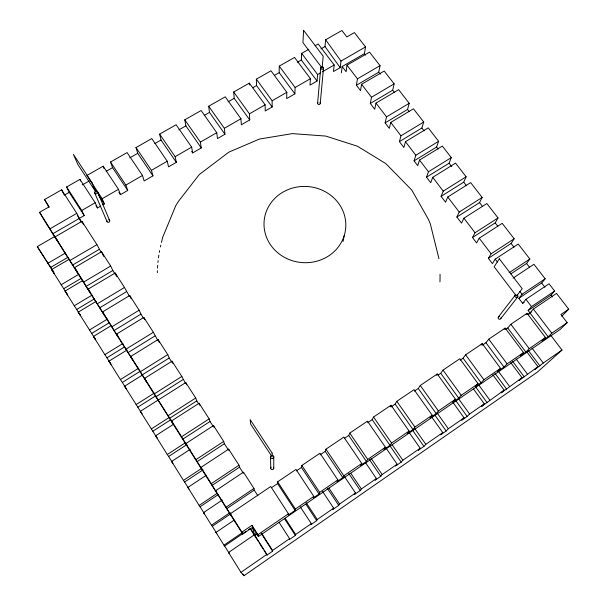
<?xml version="1.0" encoding="UTF-8"?>
<svg xmlns="http://www.w3.org/2000/svg" width="606" height="606" viewBox="0 0 606 606"><rect width="100%" height="100%" fill="white"/><g stroke="black" fill="none" stroke-linecap="round" stroke-linejoin="round"><path stroke-width="0.91" d="M273.745 468.052L273.776 456.81M191.617 151.379L192.678 152.909L201.275 147.94L185.875 125.866L184.785 119.814L201.124 110.527L216.759 132.676L217.463 138.585L224.955 134.259L209.487 112.405L208.691 106.224L225.227 96.824L240.938 118.746L241.34 124.783L249.733 119.935L234.181 98.323L233.696 92.014L249.339 83.12L265.125 104.808L265.223 110.981L272.162 106.974L256.55 85.575L256.346 79.144L270.988 70.819L286.835 92.294L286.668 98.589L294.864 93.854L279.192 72.667L279.26 66.115L294.524 57.441L310.439 78.689L309.984 85.113L317.074 81.022L317.612 74.561L301.674 53.373L308.765 49.344M257.929 495.844L254.24 490.118L253.967 488.444L243.476 472.157L215.713 490.678L230.931 515.115L230.333 513.782L270.723 486.497L288.441 513.782L288.229 515.108L295.084 510.411L277.586 483.58L277.646 481.815L296.001 469.423L313.802 496.397L313.234 497.958L319.021 493.988L319.665 492.375L337.845 479.907L319.968 453.227L301.849 465.469L301.455 467.446L296.41 470.854M294.864 93.854L295.13 87.514L279.26 66.115M317.074 81.022L301.334 60.047L301.674 53.373M317.635 103.058L320.725 67.751M315.067 45.761L318.211 43.973L334.194 65.001L333.459 71.546L340.201 67.652L324.998 46.556L325.627 39.761L341.89 30.512L346.829 36.913L354.412 32.58L365.532 46.942L364.433 53.654L365.57 55.116M320.226 103.558L323.498 68.281M340.201 67.652L341.011 61.07L325.627 39.761M341.36 72.811L342.155 66.524L364.433 53.654M510.85 273.889L526.576 263.481L529.856 259.02L518.251 244.044L495.208 259.133L492.367 263.602L488.36 258.338L511.116 243.468L514.168 238.779L502.215 223.341L479.217 238.203L476.596 242.915L472.491 237.522L495.2 222.879L498.034 217.948L486.868 203.54L463.916 218.183L461.514 223.122L456.879 217.039L479.535 202.609L482.156 197.458L470.642 182.603L447.743 197.018L445.554 202.184L441.115 196.359L463.726 182.148L466.128 176.77L455.56 163.135L432.714 177.346L430.722 182.724L426.51 177.194L449.076 163.188L451.281 157.605L442.327 146.054L419.519 160.082L417.708 165.643L414.072 160.878L436.593 147.038L438.63 141.281L428.245 127.874L405.482 141.706L403.854 147.47L399.407 141.637L421.882 128.002L423.723 122.041L413.459 108.792L390.749 122.427L389.31 128.389L385.121 122.897L407.55 109.451L409.202 103.3L398.642 89.665L375.985 103.103L374.735 109.262L370.304 103.452L392.673 90.196L394.135 83.848L384.204 71.038L361.585 84.264L360.517 90.612L356.426 85.241L378.75 72.182L380.038 65.66L369.554 52.131L347.003 65.168L346.117 71.713L342.155 66.524M356.426 85.241L357.442 78.841L347.003 65.168M343.064 241.453L344.125 235.901A40.928 38.125 5.1 0 0 295.402 187.352A40.928 38.125 5.1 0 0 275.207 250.445A40.928 38.125 5.1 0 0 344.125 235.901M370.304 103.452L371.501 97.233L361.585 84.264M295.084 510.411L295.387 509.017L313.802 496.397M161.476 242.506L162.635 237.446L175.838 205.517L178.414 201.434L199.185 174.634L228.833 152.159L259.398 139.062L292.365 133.615L325.748 136.07L357.532 146.251L385.81 163.605L411.747 190.011L428.419 219.349L430.29 223.728L438.956 258.717M385.121 122.897L386.507 116.875L409.202 103.3M279.071 522.357L289.585 538.666L289.373 539.575L295.357 535.431L295.645 534.469L311.287 523.637L300.22 506.722M399.407 141.637L400.983 135.812L423.723 122.041M414.072 160.878L415.837 155.257L438.63 141.281M320.066 454.864L325.217 451.379L325.937 449.197L343.837 437.108L361.782 463.492L360.562 465.491L366.433 461.461L367.728 459.416L385.454 447.258L367.441 421.155L349.768 433.101L348.723 435.494L344.337 438.456M426.51 177.194L428.442 171.756L451.281 157.605M441.115 196.359L443.244 191.125L466.128 176.77M311.287 523.637L310.795 524.743L316.703 520.645L317.271 519.493L333.648 508.154L322.543 491.413M456.879 217.039L459.219 212.039L482.156 197.458M337.845 479.907L336.951 481.687L342.86 477.634L343.829 475.801L361.782 463.492M367.668 422.685L372.19 419.625L373.546 417.034L391.006 405.24L409.08 431.055L407.24 433.464L412.981 429.525L414.905 427.063L432.192 415.208L414.049 389.673L396.809 401.316L395.142 404.111L390.847 407.012M472.491 237.522L475.051 232.757L498.034 217.948M390.211 406.611L391.006 405.24M333.648 508.154L332.876 509.449L338.724 505.396L339.572 504.056L355.517 493.011L344.435 476.528M488.36 258.338L491.14 253.808L514.168 238.779M414.451 391.059L418.276 388.469L420.246 385.484L437.267 373.985L455.477 399.24L453.03 402.051L458.712 398.157L461.227 395.294L478.089 383.734L459.825 358.744L443.009 370.107L440.751 373.281L437.918 375.197M385.454 447.258L383.916 449.463L389.969 445.319L391.582 443.054L409.08 431.055M436.396 375.235L437.267 373.985M355.517 493.011L354.465 494.496L360.244 490.489L361.373 488.959L376.387 478.566L365.797 463.014M460.219 360.123L463.075 358.184L465.62 354.828L482.24 343.602L500.556 368.327L497.541 371.516L503.995 367.084L507.093 363.842L523.539 352.563L505.169 328.111L488.762 339.193L485.929 342.738L482.346 345.155M498.397 316.976L515.267 295.122M500.617 318.779L517.668 297.046A1.538 1.409 31.8 0 0 517.039 294.789M481.134 345.003L482.24 343.602M524.167 302.303L522.645 303.326L518.834 298.334L522.054 294.266L545.173 278.79L533.931 264.284L513.153 278.063M376.387 478.566L375.076 480.217L380.795 476.255L382.174 474.551L397.135 464.196L385.977 448.031M522.645 303.326L525.917 299.319L549.044 283.79L554.641 291.009L551.013 295.107L528.144 310.545L548.15 336.792L541.915 341.072L545.476 337.519L527.061 313.325L510.85 324.271L507.745 327.99L505.639 329.414M432.192 415.208L430.048 417.822L436.176 413.61L438.403 410.951L455.477 399.24M518.834 298.334L541.681 283.025L545.173 278.79M504.154 329.338L505.169 328.111M528.144 310.545L531.492 306.621L554.641 291.009M397.135 464.196L395.567 466.022L401.225 462.105L402.861 460.234L420.178 448.243L408.982 432.245M525.963 314.605L527.061 313.325M528.758 314.362L533.363 309.068L556.513 293.425L568.723 309.181L561.815 316.18M478.089 383.734L475.354 386.734L481.088 382.803L483.899 379.75L500.556 368.327M420.178 448.243L418.329 450.258L423.92 446.387L425.836 444.327L442.759 432.608L431.525 416.784M442.759 432.608L440.638 434.805L446.16 430.987L448.349 428.737L464.075 417.852L452.803 402.179M523.539 352.563L520.243 355.942L525.864 352.086L529.235 348.662L545.476 337.519M464.075 417.852L461.704 420.223L467.158 416.443L469.597 414.027L484.3 403.838L473.544 389.067M548.15 336.792L551.793 333.186L567.178 322.642L560.914 314.514L568.723 309.181M567.178 322.642L560.277 329.353L258.368 536.552L252.535 527.394L242.741 534.083L44.995 221.493L39.572 212.305L49.184 206.813L44.549 199.525L61.615 189.829L76.773 213.357L80.939 221.743M484.3 403.838L481.694 406.376L504.124 390.12L492.792 374.75M504.124 390.12L501.283 392.809L522.008 377.735L510.729 362.585M522.008 377.735L518.963 380.56L537.969 366.683L526.667 351.654M537.969 366.683L534.742 369.63L543.279 363.009L562.012 350.041L550.672 335.186M562.012 350.041L537.219 372.243L243.968 575.7L240.953 572.337L228.545 552.49L256.558 533.303M240.953 572.337L266.898 554.369L250.286 528.243M264.027 550.437L266.981 555.081L272.594 551.195L272.586 550.437L289.585 538.666M258.368 536.552L257.982 534.674L288.441 513.782M254.671 535.719L257.474 533.803M242.741 534.083L241.945 532.136L251.998 525.281L257.982 534.674M233.992 520.221L216.001 532.424L223.97 545.165L242.218 532.712M223.97 545.165L224.614 545.998L246.263 531.212M248.589 529.629L250.134 528.576L258.118 541.143M271.518 487.678L277.586 483.58M527.652 314.537L531.507 311.923M226.811 508.593L254.24 490.118M222.319 500.018L203.593 512.578L211.471 525.182L230.227 512.517M211.471 525.182L212.274 526.266L230.788 513.759M226.144 507.169L253.967 488.444M205.76 475.589L187.868 487.429L199.116 505.419L217.046 493.435M199.116 505.419L200.078 506.752L218.546 494.405M215.713 490.678L216.516 492.33L211.267 483.656L239.006 465.211L228.651 449.144L200.972 467.385L201.972 469.339L185.883 443.539L213.486 425.594L223.697 441.441L224.379 443.743L228.295 449.819M212.13 485.398L239.484 467.196L239.006 465.211M190.231 449.319L171.627 461.461L183.451 480.376L201.328 468.589M183.451 480.376L184.61 482.02L203.018 469.877M509.085 272.745L529.856 259.02M197.109 461.651L224.379 443.743M196.033 459.59L223.697 441.441M173.354 424.374L155.583 435.805L167.279 454.508L185.095 442.925M167.279 454.508L168.635 456.469L186.769 444.675M185.883 443.539L187.087 445.819L181.588 436.752L209.161 418.882L199.086 403.248L171.566 420.92L172.96 423.488L144.637 378.356L171.998 361.191L181.83 376.447L185.489 383.356M182.853 439.115L210.04 421.481L209.161 418.882M168.218 415.618L195.715 398.013L185.762 382.56L140.297 411.36L157.075 437.994L155.583 435.805M151.303 428.957L169.612 417.223M169.657 418.261L196.768 400.869L195.715 398.013M152.848 431.23L170.922 419.632M142.781 374.826L124.578 386.219L137.804 407.171L155.818 395.763M156.022 396.71L183.065 379.583M136.077 404.611L154.325 393.067M154.409 393.794L181.83 376.447M127.071 349.995L108.928 361.191L120.42 379.568L138.607 368.228M120.42 379.568L122.329 382.431L140.281 371.213M144.637 378.356L146.379 381.469L140.418 371.683L167.756 354.601L158.052 339.542L130.775 356.449L132.691 359.835L116.61 334.058L143.804 317.415L153.371 332.277L157.742 340.261M142.213 374.879L169.172 358.01L167.756 354.601M126.124 349.094L153.371 332.277M128.101 352.571L154.969 335.959M111.534 325.445L93.46 336.459L104.83 354.639L122.957 343.488M104.83 354.639L106.921 357.79L124.586 346.897M116.61 334.058L118.7 337.724L114.133 330.497L140.918 314.135L139.145 310.189L129.699 295.523L102.596 311.908L104.861 315.84L88.173 289.115L115.193 273.003L124.503 287.464L129.26 296.023M96.036 301.447L78.25 312.128L91.688 333.429L109.285 322.725M114.133 330.497L111.981 326.74L139.145 310.189M89.423 329.997L107.482 319.044M97.43 303.742L124.503 287.464M99.763 307.78L126.457 291.683M82.795 280.525L65.069 291.047L74.273 305.765L92.036 295.13M74.273 305.765L76.704 309.469L94.241 298.94M74.568 267.617L83.704 282.048L110.693 266.019L101.497 251.748L74.568 267.617L77.174 272.079L55.101 236.848L81.908 221.334L96.93 244.65L101.225 252.49M83.704 282.048L86.196 286.343L112.814 270.488L110.693 266.019M69.296 259.194L51.631 269.556L63.713 288.698L81.204 278.328M371.501 97.233L394.135 83.848M61.138 284.767L78.848 274.291M72.682 264.989L99.217 249.377M55.063 236.31L37.277 246.604L50.472 267.519L67.902 257.308M70.031 260.436L96.93 244.65M357.442 78.841L380.038 65.66M47.753 263.36L65.403 253.043M39.572 212.305L50.003 228.78L76.773 213.357M84.226 215.584L81.765 210.471L95.187 202.737L79.962 179.391L66.592 186.996L69.228 192.367L84.226 215.584L52.889 233.696L50.003 228.78M102.164 198.715L118.473 189.322L103.164 166.203L86.916 175.445L102.164 198.715L104.353 203.949L102.823 204.836M127.722 190.451L125.851 185.072L142.493 175.475L127.101 152.598L110.519 162.029L112.572 167.657L127.722 190.451L120.442 194.655L118.882 192.291M152.954 175.861L151.417 170.331L167.241 161.219L151.773 138.577L136.002 147.546L137.721 153.318L152.954 175.861L144.145 180.952L142.493 175.475M176.361 162.34L175.126 156.674L191.655 147.144L176.104 124.753L159.628 134.115L161.044 140.024L176.361 162.34L168.574 166.839L167.241 161.219M201.275 147.94L200.366 142.13L216.759 132.676M224.955 134.259L224.349 128.305L240.938 118.746M249.733 119.935L249.437 113.845L265.125 104.808M272.162 106.974L272.147 100.763L286.835 92.294M295.13 87.514L310.439 78.689M317.612 74.561L320.771 72.735M322.347 71.826L334.194 65.001M341.011 61.07L365.532 46.942M95.96 205.623L97.468 207.934L100.528 206.161M69.228 192.367L64.312 195.17L61.615 189.829M82.424 184.845L89.279 180.936M106.126 171.331L112.572 167.657M129.737 157.871L137.721 153.318M154.841 143.561L161.044 140.024M178.868 129.866L185.875 125.866M204.26 115.39L209.487 112.405M228.098 101.793L234.181 98.323M252.71 87.764L256.55 85.575M274.283 75.462L279.192 72.667M297.41 62.282L301.334 60.047M320.93 48.874L324.998 46.556M228.545 552.49L229.136 553.225L224.614 545.998M378.75 72.182L380.295 74.182M392.673 90.196L394.339 92.354M407.55 109.451L409.126 111.489M421.882 128.002L424.117 130.881M436.593 147.038L438.161 149.061M449.076 163.188L451.72 166.605M463.726 182.148L466.514 185.754M479.535 202.609L482.641 206.623M495.2 222.879L497.776 226.212M511.116 243.468L513.986 247.187M526.576 263.481L529.455 267.201M541.681 283.025L544.953 287.259M551.013 295.107L552.399 296.895M375.985 103.103L386.507 116.875M390.749 122.427L400.983 135.812M405.482 141.706L415.837 155.257M419.519 160.082L428.442 171.756M432.714 177.346L443.244 191.125M447.743 197.018L459.219 212.039M463.916 218.183L475.051 232.757M479.217 238.203L491.14 253.808M495.208 259.133L497.412 262.019M519.812 291.334L522.054 294.266M525.917 299.319L531.492 306.621M533.363 309.068L551.793 333.186M531.962 348.018L543.279 363.009M510.85 324.271L529.235 348.662M528.265 350.435L539.991 366.001M216.001 532.424L216.743 533.416L212.274 526.266M507.745 327.99L525.864 352.086M516.07 358.919L527.364 374.031M512.555 361.214L524.258 376.894M488.762 339.193L507.093 363.842M485.929 342.738L503.995 367.084M498.193 371.046L509.525 386.378M494.95 373.296L506.624 389.113M465.62 354.828L483.899 379.75M463.075 358.184L481.088 382.803M256.346 79.144L272.147 100.763M478.46 384.583L489.769 400.058M475.452 386.673L487.088 402.634M203.593 512.578L204.495 513.827L200.078 506.752M443.009 370.107L461.227 395.294M440.751 373.281L458.712 398.157M458.318 398.4L469.597 414.027M233.696 92.014L249.437 113.845M456.098 401.096L467.158 416.443M420.246 385.484L438.403 410.951M437.108 412.951L448.349 428.737M418.276 388.469L436.176 413.61M435.07 415.39L446.16 430.987M208.691 106.224L224.349 128.305M187.868 487.429L188.602 488.466M396.809 401.316L414.905 427.063M414.625 428.374L425.836 444.327M395.142 404.111L412.981 429.525M412.338 429.881L423.92 446.387M184.785 119.814L200.366 142.13M373.546 417.034L391.582 443.054M392.226 444.872L402.861 460.234M372.19 419.625L389.969 445.319M389.681 445.418L401.225 462.105M171.627 461.461L172.93 463.34L168.635 456.469M159.628 134.115L175.126 156.674M371.046 458.272L382.174 474.551M369.281 459.409L380.795 476.255M349.768 433.101L367.728 459.416M348.723 435.494L366.433 461.461M136.002 147.546L151.417 170.331M350.806 473.309L361.373 488.959M140.297 411.36L141.978 413.845L137.804 407.171M348.776 473.483L360.244 490.489M325.937 449.197L343.829 475.801M325.217 451.379L342.86 477.634M124.578 386.219L126.442 389.007L122.329 382.431M328.96 488.118L339.572 504.056M110.519 162.029L125.851 185.072M327.293 488.216L338.724 505.396M108.928 361.191L110.974 364.267L106.921 357.79M301.849 465.469L319.665 492.375M301.455 467.446L319.021 493.988M93.46 336.459L95.68 339.807L91.688 333.429M78.25 312.128L80.636 315.756L76.704 309.469M306.197 502.624L317.271 519.493M305.841 504.078L316.703 520.645M65.069 291.047L67.599 294.91L63.713 288.698M92.801 186.307L95.809 190.905M98.323 194.746L104.353 203.949M51.631 269.556L54.305 273.654L50.472 267.519M277.646 481.815L295.387 509.017M37.277 246.604L45.003 258.451M46.033 260.027L48.094 263.186M49.124 264.769L51.699 268.716M52.73 270.299L53.76 271.874M285.115 518.206L295.645 534.469M284.464 518.607L295.357 535.431M66.592 186.996L81.765 210.471M77.295 215.335L81.833 222.379M112.814 270.488L115.776 275.094M140.918 314.135L143.478 318.105M169.172 358.01L171.968 362.35M196.768 400.869L198.67 403.823M210.04 421.481L213.357 426.632M239.484 467.196L243.4 473.286M261.595 533.219L272.586 550.437M261.262 533.432L272.594 551.195M259.103 542.688L263.042 548.885M102.596 311.908L111.981 326.74M130.775 356.449L140.418 371.683M171.566 420.92L181.588 436.752M200.972 467.385L211.267 483.656M230.333 513.782L241.945 532.136M52.889 233.696L57.934 241.665L55.101 236.848M86.196 286.343L90.612 293.327L88.173 289.115M242.961 574.094L243.968 575.7M184.61 482.02L188.966 488.989M44.549 199.525L48.95 207.396M81.908 221.334L83.552 224.659M101.497 251.748L103.732 256.383M115.193 273.003L116.913 276.662M129.699 295.523L131.214 298.826M79.962 179.391L80.666 180.952M143.804 317.415L144.834 319.733M95.187 202.737L97.468 207.934M94.695 192.875L106.982 221.463M158.052 339.542L159.287 342.413M97.611 192.019L109.694 220.652M171.998 361.191L173.021 363.683M185.762 382.56L186.648 384.848M103.164 166.203L104.088 168.597M118.473 189.322L120.442 194.655M199.086 403.248L199.844 405.338M213.486 425.594L214.032 427.268M228.651 449.144L229.068 450.606M251.998 525.281L254.429 534.757M191.655 147.144L192.678 152.909M266.898 554.369L266.981 555.081M249.339 83.12L249.422 84.954M270.541 457.03L270.753 468.249M157.355 272.692A141.395 133.926 4.4 0 1 157.393 270.837M157.515 268.057A141.395 133.926 4.4 0 1 157.689 265.276M157.924 262.489A141.395 133.926 4.4 0 1 158.113 260.641M158.454 257.876A141.395 133.926 4.4 0 1 158.848 255.118M159.31 252.376A141.395 133.926 4.4 0 1 159.651 250.558M160.401 246.953A141.395 133.926 4.4 0 1 160.81 245.165M440.024 274.306A141.395 133.926 4.4 0 1 439.948 281.896M517.668 297.046A1.538 1.409 31.8 0 1 515.274 296.879A1.538 1.409 31.8 0 1 515.88 294.705M500.806 318.491A1.432 1.326 33 0 1 499.086 319.142A1.432 1.326 33 0 1 498.14 317.491A1.432 1.326 33 0 1 499.692 316.552M500.897 317.802A1.432 1.326 33 0 1 500.897 318.15M273.67 467.665A1.515 1.5 -67.3 0 1 272.958 469.476A1.515 1.5 -67.3 0 1 271.071 469.097A1.515 1.5 -67.3 0 1 271.132 467.15M108.694 219.789A1.417 1.288 -15.7 0 1 109.694 221.326A1.417 1.288 -15.7 0 1 107.974 222.326A1.417 1.288 -15.7 0 1 106.974 220.789M320.021 102.672A1.318 1.182 5.9 0 1 319.763 104.24A1.318 1.182 5.9 0 1 317.983 104.111A1.318 1.182 5.9 0 1 317.93 102.512M322.006 66.774A1.417 1.242 6 0 1 323.43 68.493A1.417 1.242 6 0 1 321.097 68.864A1.417 1.242 6 0 1 321.65 66.827M303.576 30.3L302.932 42.625L322.112 68.016L323.18 56.146L303.576 30.3M499.321 258.8L494.155 266.799L516.463 296.084L522.205 288.698L499.321 258.8M272.132 453.091L250.142 419.579L250.702 424.185L272.162 456.916L272.132 453.091M92.029 182.777L73.371 154.295L77.879 164.529L96.149 192.45L92.029 182.777M272.67 458.462A1.636 1.613 -61.3 0 0 273.238 455.697A1.636 1.613 -61.3 0 0 270.571 456.606A1.636 1.613 -61.3 0 0 272.67 458.462M95.4 193.678A1.523 1.363 -14.8 0 0 97.664 192.375A1.523 1.363 -14.8 0 0 95.392 191.291A1.523 1.363 -14.8 0 0 95.4 193.678"/></g></svg>
